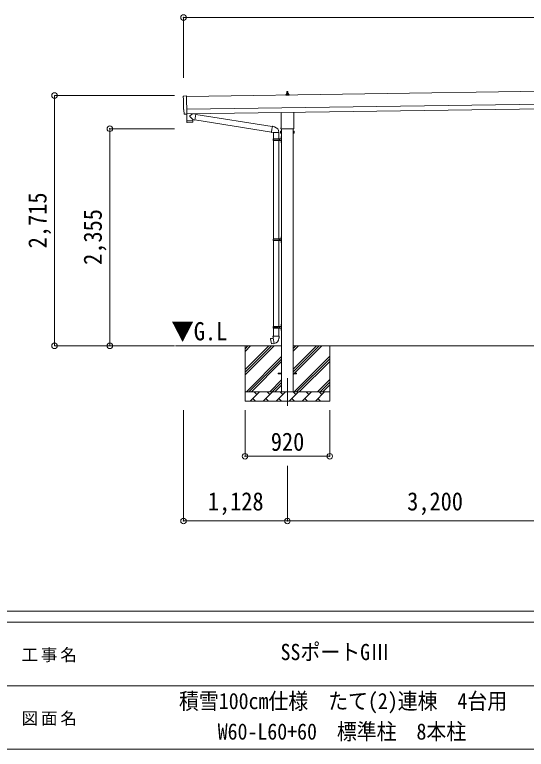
# Model space of a CAD drawing. Units: millimetres at full size, sheet at 1:60. Extents: x -16864 to 16864, y -11640 to 11640.
# Drawn here: x -814 to 4740, y -11640 to -3669 of the extents above; entities that cross this region are included whole.
import ezdxf
from ezdxf.enums import TextEntityAlignment as Align

# ---------------------------------------------------------------- set-up
doc = ezdxf.new("R2010")
doc.units = ezdxf.units.MM
doc.header["$LTSCALE"] = 60
doc.header["$PDMODE"] = 32
doc.header["$PDSIZE"] = 60
doc.linetypes.add('CHAIN1', pattern=[8, 5, -1, 1, -1])
for name, color, linetype, lineweight in [('0-1_Defpoints', 7, 'CHAIN1', 9), ('0-2_TEXT1', 4, 'Continuous', 9), ('0-3_SHAPE', 7, 'Continuous', 9), ('0-7_PARTS2', 7, 'Continuous', 9), ('0-8_TABLE1', 6, 'Continuous', 9), ('0-9_DIM1', 7, 'Continuous', 9), ('F-0', 7, 'Continuous', 9)]:
    doc.layers.add(name, color=color, linetype=linetype, lineweight=lineweight)
doc.styles.add('ＭＳ ゴシック', font='')
doc.styles.get('ＭＳ ゴシック').set_extended_font_data('MS Gothic')

msp = doc.modelspace()

# ---------------------------------------------------------------- linework, layer by layer
at = {"layer": '0-1_Defpoints'}
msp.add_line((2146.57, -7611.46), (2146.57, -7960.46), dxfattribs=at)
at = {"layer": '0-2_TEXT1'}
for p, q in [((6786.63, -4473.76), (1051.17, -4555.7)), ((2128.62, -4542.7), (2128.62, -4534.98)), ((2165.12, -4542.7), (2128.62, -4542.7)), ((2129.01, -4534.2), (2164.74, -4534.2)), ((2129.39, -4534.01), (2136.11, -4532.38)), ((2136.49, -4532.2), (2157.26, -4532.2)), ((2136.87, -4531.41), (2136.87, -4527.2)), ((2137.87, -4527.2), (2155.87, -4527.2)), ((2140.87, -4527.2), (2141.6, -4503.67)), ((2142.6, -4502.7), (2151.15, -4502.7)), ((2152.15, -4503.67), (2152.87, -4527.2)), ((2156.87, -4531.41), (2156.87, -4527.2)), ((2164.36, -4534.01), (2157.64, -4532.38)), ((2165.12, -4542.7), (2165.12, -4534.98)), ((1053.17, -4695.68), (6788.63, -4613.75)), ((1053.88, -4745.68), (6789.35, -4663.74)), ((1034.31, -4749.73), (1027.38, -4749.46)), ((2078.27, -4896.68), (2078.27, -4731.04)), ((2214.87, -4729.09), (2214.87, -4896.68)), ((2072.57, -4934.96), (2073.33, -4933.64)), ((2072.57, -4934.96), (2072.57, -4951.96)), ((2079.57, -4938.55), (2073.33, -4938.55)), ((2076.57, -4905.46), (2076.57, -4899.96)), ((2214.5, -4908.96), (2078.63, -4908.96)), ((2084.07, -4908.96), (2084.07, -7761.46)), ((2209.07, -7761.46), (2209.07, -4908.96)), ((2213.57, -4938.55), (2219.81, -4938.55)), ((2216.57, -4899.96), (2216.57, -4905.46)), ((2220.57, -4934.96), (2219.81, -4933.64)), ((2220.57, -4934.96), (2220.57, -4951.96)), ((2072.57, -4951.96), (2073.33, -4953.27)), ((2079.57, -4948.36), (2073.33, -4948.36)), ((2079.57, -4953.27), (2073.33, -4953.27)), ((2082.07, -4952.66), (2079.57, -4952.66)), ((2211.07, -4952.66), (2213.57, -4952.66)), ((2213.57, -4948.36), (2219.81, -4948.36)), ((2213.57, -4953.27), (2219.81, -4953.27)), ((2220.57, -4951.96), (2219.81, -4953.27)), ((2046.57, -7556.96), (2084.07, -7556.96)), ((2046.57, -7565.96), (2046.57, -7556.96)), ((2046.57, -7556.96), (2084.07, -7556.96)), ((2046.57, -7565.96), (2046.57, -7556.96)), ((2046.57, -7565.96), (2084.07, -7565.96)), ((2046.57, -7565.96), (2084.07, -7565.96)), ((2209.07, -7556.96), (2246.57, -7556.96)), ((2209.07, -7556.96), (2246.57, -7556.96)), ((2209.07, -7565.96), (2246.57, -7565.96)), ((2209.07, -7565.96), (2246.57, -7565.96)), ((2246.57, -7565.96), (2246.57, -7556.96)), ((2246.57, -7565.96), (2246.57, -7556.96))]:
    msp.add_line(p, q, dxfattribs=at)
for points in [[(1019.55, -4552.71), (1051.1, -4550.61), (1053.92, -4748.44)], [(1024.5, -4746.51), (1023.83, -4699.49), (1023.23, -4699.5)], [(1035.05, -4749.44), (1035.7, -4748.8), (1053.94, -4749.45)], [(2079.57, -4953.27), (2079.57, -4933.64), (2073.33, -4933.64)], [(2079.57, -4952.66), (2079.57, -4934.26), (2082.07, -4934.26)], [(2213.57, -4952.66), (2213.57, -4934.26), (2211.07, -4934.26)], [(2213.57, -4953.27), (2213.57, -4933.64), (2219.81, -4933.64)]]:
    msp.add_lwpolyline(points, dxfattribs=at)
for points in [[(2082.07, -4953.96), (2082.07, -4932.96), (2084.07, -4932.96), (2084.07, -4953.96)], [(2211.07, -4953.96), (2211.07, -4932.96), (2209.07, -4932.96), (2209.07, -4953.96)]]:
    msp.add_lwpolyline(points, close=True, dxfattribs=at)
for centre, radius, start, end in [((2129.62, -4534.98), 1, 103.62699, 180), ((2135.87, -4531.41), 1, 283.62699, 0), ((2140.96, -4527.83), 4.13, 90, 171.17633), ((2137.87, -4528.2), 1, 90, 180), ((2142.6, -4503.7), 1, 90, 178.60509), ((2150.21, -4527.2), 4.83, 133.60282, 180), ((2143.54, -4527.2), 4.83, 0, 46.39718), ((2151.15, -4503.7), 1, 1.39491, 90), ((2152.79, -4527.83), 4.13, 8.82367, 90), ((2155.87, -4528.2), 1, 0, 90), ((2157.87, -4531.41), 1, 180, 256.37301), ((2164.12, -4534.98), 1, 0, 76.37301), ((2076.91, -4936.09), 4.34, 145.61575, 214.38425), ((2088.81, -4943.46), 16.24, 162.41205, 197.58795), ((2080.57, -4899.96), 4, 125.09963, 180), ((2080.57, -4905.46), 4, 180, 194.47751), ((2080.57, -4905.46), 4, 194.47751, 241.04498), ((2212.57, -4905.46), 4, 298.95502, 345.52249), ((2212.57, -4899.96), 4, 0, 54.90037), ((2212.57, -4905.46), 4, 345.52249, 0), ((2216.22, -4936.09), 4.34, 325.61575, 34.38425), ((2204.33, -4943.46), 16.24, 342.41205, 17.58795), ((2076.91, -4950.82), 4.34, 145.61575, 214.38425), ((2216.22, -4950.82), 4.34, 325.61575, 34.38425)]:
    msp.add_arc(centre, radius, start, end, dxfattribs=at)
for centre, major_axis, ratio, start_param, end_param in [((1019.75, -4555.71), (-3, -0.04), 0.99863, 4.7647489, 6.2979817), ((-3744.62, -4694.2), (4762.89, 68.04), 0.99863, 6.2686928, 6.2979817), ((1023.17, -4695.1), (-4.41, -0.06), 0.99863, 6.2686928, 7.8539816), ((1027.5, -4746.46), (-2.15, -2.1), 0.9974, 5.5252311, 7.0411395), ((1034.35, -4748.73), (-0.717, -0.7), 0.9974, 0.7579542, 1.5707963)]:
    msp.add_ellipse(centre, major_axis=major_axis, ratio=ratio, start_param=start_param, end_param=end_param, dxfattribs=at)
at = {"layer": '0-3_SHAPE'}
for p, q in [((2084.07, -7261.46), (930.12, -7261.46)), ((1686.57, -7261.46), (1686.57, -7861.46)), ((1686.57, -7293.66), (1718.77, -7261.46)), ((1686.57, -7519.94), (1945.05, -7261.46)), ((1686.57, -7548.22), (1973.33, -7261.46)), ((1686.57, -7576.51), (2001.62, -7261.46)), ((1686.57, -7321.95), (1747.06, -7261.46)), ((1686.57, -7265.38), (1690.49, -7261.46)), ((5284.07, -7261.46), (2209.07, -7261.46)), ((2209.07, -7290.28), (2237.89, -7261.46)), ((2209.07, -7318.57), (2266.18, -7261.46)), ((2209.07, -7573.12), (2520.73, -7261.46)), ((2209.07, -7516.55), (2464.17, -7261.46)), ((2209.07, -7544.84), (2492.45, -7261.46)), ((2606.57, -7261.46), (2606.57, -7861.46)), ((1701.57, -7759.5), (2084.07, -7377)), ((1727.89, -7761.46), (2084.07, -7405.28)), ((2218.72, -7761.46), (2606.57, -7373.61)), ((2247.01, -7761.46), (2606.57, -7401.9)), ((1756.18, -7761.46), (2084.07, -7433.57)), ((2275.29, -7761.46), (2606.57, -7430.18)), ((1954.17, -7761.46), (2084.07, -7631.55)), ((2473.28, -7761.46), (2606.57, -7628.17)), ((1982.45, -7761.46), (2084.07, -7659.84)), ((2010.73, -7761.46), (2084.07, -7688.12)), ((2501.57, -7761.46), (2606.57, -7656.46)), ((2529.85, -7761.46), (2606.57, -7684.74)), ((1686.57, -7761.46), (2606.57, -7761.46)), ((1743.01, -7861.46), (1843.01, -7761.46)), ((1814.46, -7790.01), (1785.91, -7761.46)), ((1884.43, -7861.46), (1984.43, -7761.46)), ((1955.88, -7790.01), (1927.33, -7761.46)), ((2025.86, -7861.46), (2125.86, -7761.46)), ((2097.3, -7790.01), (2068.75, -7761.46)), ((2167.28, -7861.46), (2267.28, -7761.46)), ((2238.72, -7790.01), (2210.17, -7761.46)), ((2308.7, -7861.46), (2408.7, -7761.46)), ((2380.14, -7790.01), (2351.59, -7761.46)), ((2450.12, -7861.46), (2550.12, -7761.46)), ((2521.57, -7790.01), (2493.01, -7761.46)), ((2606.57, -7861.46), (1686.57, -7861.46)), ((1771.57, -7832.9), (1800.12, -7861.46)), ((1912.99, -7832.9), (1941.54, -7861.46)), ((2054.41, -7832.9), (2082.96, -7861.46)), ((2195.83, -7832.9), (2224.38, -7861.46)), ((2337.25, -7832.9), (2365.81, -7861.46)), ((2478.67, -7832.9), (2507.23, -7861.46))]:
    msp.add_line(p, q, dxfattribs=at)
at = {"layer": '0-8_TABLE1'}
for p, q in [((1018.57, -3698.82), (1018.57, -4353.15)), ((12877.57, -3698.82), (1018.57, -3698.82)), ((-381.43, -4546.16), (919.26, -4546.16)), ((-381.43, -4546.16), (-381.43, -7261.46)), ((218.57, -4906.46), (919.26, -4906.46)), ((218.57, -4906.46), (218.57, -7261.46)), ((-381.43, -7261.46), (919.26, -7261.46)), ((1018.26, -9162.46), (1018.26, -7960.46)), ((1686.57, -8460.46), (1686.57, -7960.46)), ((2606.57, -8460.46), (2606.57, -7960.46)), ((1686.57, -8460.46), (2606.57, -8460.46)), ((2146.57, -9162.46), (2146.57, -8562.46)), ((2146.57, -9162.46), (1018.26, -9162.46)), ((5346.57, -9162.46), (2146.57, -9162.46))]:
    msp.add_line(p, q, dxfattribs=at)
for p in [(1018.57, -3698.82), (1018.57, -3698.82), (-381.43, -4546.16), (218.57, -4906.46), (-381.43, -7261.46), (218.57, -7261.46), (1686.57, -8460.46), (2606.57, -8460.46), (1018.26, -9162.46), (2146.57, -9162.46)]:
    msp.add_point(p, dxfattribs=at)
at = {"layer": '0-9_DIM1'}
for p, q in [((1053.92, -4748.44), (1053.94, -4749.45)), ((1118.38, -4807.75), (1087.5, -4774.64)), ((1115.33, -4744.8), (1087.68, -4767.31)), ((1152.95, -4748.81), (1127.11, -4744.63)), ((1152.95, -4748.81), (1142.79, -4811.69)), ((1152.65, -4750.64), (1983, -4882.84)), ((1054.57, -4821.68), (1054.98, -4834.72)), ((1115.56, -4836.81), (1058.03, -4837.63)), ((1059.05, -4820.61), (1059.09, -4821.61)), ((1114.05, -4819.83), (1114.04, -4820.83)), ((1118.38, -4807.75), (1142.79, -4811.69)), ((1118.38, -4807.75), (1118.55, -4819.76)), ((1143.08, -4809.87), (1972.58, -4941.94)), ((1972.26, -4943.76), (1977.79, -4912.39)), ((1983.32, -4881.03), (1977.79, -4912.39)), ((1983.32, -4881.03), (1984.47, -4879.05)), ((1984.47, -4879.05), (1988.03, -4879.67)), ((1988.03, -4879.67), (1988.44, -4882.02)), ((2002.96, -4884.84), (2004.64, -4886.47)), ((2004.64, -4886.47), (2006.76, -4886.92)), ((1972.26, -4943.76), (1972.66, -4946.01)), ((1972.26, -4943.76), (1977.41, -4944.58)), ((1972.66, -4946.01), (1976.22, -4946.64)), ((1976.22, -4946.64), (1977.41, -4944.58)), ((1977.41, -4944.58), (1992.02, -4946.89)), ((1991.07, -5017.59), (2041.4, -5017.59)), ((1992.02, -4946.89), (1994.22, -4945.91)), ((1992.07, -5015.59), (2078.07, -5015.59)), ((1992.07, -5015.59), (1992.07, -5017.59)), ((2054.52, -4946.3), (1993.34, -4946.3)), ((1994.07, -4946.3), (1994.07, -5015.59)), ((1994.07, -5015.38), (1994.07, -6102.46)), ((2051.07, -5015.59), (2051.07, -5020.09)), ((2051.07, -5020.09), (2053.07, -5020.09)), ((2053.07, -5020.09), (2053.07, -5024.59)), ((2054.07, -4946.3), (2054.07, -5015.59)), ((2054.07, -5015.38), (2054.07, -6102.46)), ((2059.07, -5015.59), (2059.07, -5024.59)), ((2059.07, -5020.09), (2062.07, -5020.09)), ((2062.07, -5020.09), (2062.07, -5024.59)), ((2077.76, -4998.45), (2079.81, -4999.44)), ((2079.03, -4996.44), (2079.67, -4996.44)), ((2079.03, -4996.44), (2079.03, -5004.74)), ((2079.03, -5004.74), (2079.67, -5004.74)), ((2079.67, -4996.44), (2079.67, -5004.74)), ((2079.67, -4996.44), (2080.07, -4996.84)), ((2079.67, -5004.74), (2080.07, -5004.34)), ((2079.81, -4999.44), (2080.42, -5000.59)), ((2080.07, -4992.59), (2083.07, -4991.09)), ((2080.07, -4992.59), (2080.07, -5024.59)), ((2080.07, -4996.84), (2080.07, -5004.34)), ((2083.07, -4991.09), (2083.07, -5024.59)), ((2083.07, -4991.09), (2084.07, -4991.09)), ((2084.07, -4991.09), (2084.07, -5024.59)), ((1991.07, -5031.59), (2041.4, -5031.59)), ((1992.07, -5033.59), (1992.07, -5031.59)), ((1992.07, -5033.59), (2078.07, -5033.59)), ((2051.07, -5033.59), (2051.07, -5029.09)), ((2051.07, -5029.09), (2053.07, -5029.09)), ((2053.07, -5029.09), (2053.07, -5024.59)), ((2059.07, -5033.59), (2059.07, -5024.59)), ((2059.07, -5029.09), (2062.07, -5029.09)), ((2062.07, -5029.09), (2062.07, -5024.59)), ((2077.76, -5046.45), (2079.81, -5047.44)), ((2079.03, -5044.44), (2079.67, -5044.44)), ((2079.03, -5044.44), (2079.03, -5052.74)), ((2079.03, -5052.74), (2079.67, -5052.74)), ((2079.67, -5044.44), (2079.67, -5052.74)), ((2079.67, -5044.44), (2080.07, -5044.84)), ((2079.67, -5052.74), (2080.07, -5052.34)), ((2079.81, -5047.44), (2080.42, -5048.59)), ((2080.07, -5056.59), (2080.07, -5024.59)), ((2080.07, -5044.84), (2080.07, -5052.34)), ((2080.07, -5056.59), (2083.07, -5058.09)), ((2083.07, -5058.09), (2083.07, -5024.59)), ((2083.07, -5058.09), (2084.07, -5058.09)), ((2084.07, -5058.09), (2084.07, -5024.59)), ((1993.57, -6104.46), (2043.9, -6104.46)), ((1993.57, -6118.46), (2043.9, -6118.46)), ((1994.07, -6120.45), (1994.07, -7052.46)), ((1994.57, -6102.46), (1994.57, -6104.46)), ((1994.57, -6102.46), (2078.07, -6102.46)), ((1994.57, -6120.46), (1994.57, -6118.46)), ((1994.57, -6120.46), (2078.07, -6120.46)), ((2053.57, -6102.46), (2053.57, -6106.96)), ((2053.57, -6106.96), (2055.57, -6106.96)), ((2053.57, -6120.46), (2053.57, -6115.96)), ((2053.57, -6115.96), (2055.57, -6115.96)), ((2054.07, -6120.45), (2054.07, -7052.46)), ((2055.57, -6106.96), (2055.57, -6111.46)), ((2055.57, -6115.96), (2055.57, -6111.46)), ((2061.57, -6102.46), (2061.57, -6111.46)), ((2061.57, -6106.96), (2064.57, -6106.96)), ((2061.57, -6120.46), (2061.57, -6111.46)), ((2061.57, -6115.96), (2064.57, -6115.96)), ((2064.57, -6106.96), (2064.57, -6111.46)), ((2064.57, -6115.96), (2064.57, -6111.46)), ((2077.76, -6085.31), (2079.81, -6086.31)), ((2077.76, -6133.31), (2079.81, -6134.31)), ((2079.03, -6083.31), (2079.67, -6083.31)), ((2079.03, -6083.31), (2079.03, -6091.61)), ((2079.03, -6091.61), (2079.67, -6091.61)), ((2079.03, -6131.31), (2079.67, -6131.31)), ((2079.03, -6131.31), (2079.03, -6139.61)), ((2079.67, -6083.31), (2079.67, -6091.61)), ((2079.67, -6083.31), (2080.07, -6083.71)), ((2079.67, -6091.61), (2080.07, -6091.21)), ((2079.67, -6131.31), (2079.67, -6139.61)), ((2079.67, -6131.31), (2080.07, -6131.71)), ((2079.81, -6086.31), (2080.42, -6087.46)), ((2079.81, -6134.31), (2080.42, -6135.46)), ((2080.07, -6079.46), (2083.07, -6077.96)), ((2080.07, -6079.46), (2080.07, -6111.46)), ((2080.07, -6083.71), (2080.07, -6091.21)), ((2080.07, -6143.46), (2080.07, -6111.46)), ((2080.07, -6131.71), (2080.07, -6139.21)), ((2083.07, -6077.96), (2083.07, -6111.46)), ((2083.07, -6077.96), (2084.07, -6077.96)), ((2083.07, -6144.96), (2083.07, -6111.46)), ((2084.07, -6077.96), (2084.07, -6111.46)), ((2084.07, -6144.96), (2084.07, -6111.46)), ((2079.03, -6139.61), (2079.67, -6139.61)), ((2079.67, -6139.61), (2080.07, -6139.21)), ((2080.07, -6143.46), (2083.07, -6144.96)), ((2083.07, -6144.96), (2084.07, -6144.96)), ((1991.07, -7054.46), (2041.4, -7054.46)), ((1991.07, -7068.46), (2041.4, -7068.46)), ((1992.07, -7052.46), (2078.07, -7052.46)), ((1992.07, -7052.46), (1992.07, -7054.46)), ((1992.07, -7070.46), (1992.07, -7068.46)), ((1992.07, -7070.46), (2078.07, -7070.46)), ((1994.07, -7070.46), (1994.07, -7155.38)), ((2051.07, -7052.46), (2051.07, -7056.96)), ((2051.07, -7056.96), (2053.07, -7056.96)), ((2051.07, -7070.46), (2051.07, -7065.96)), ((2051.07, -7065.96), (2053.07, -7065.96)), ((2053.07, -7056.96), (2053.07, -7061.46)), ((2053.07, -7065.96), (2053.07, -7061.46)), ((2054.07, -7070.46), (2054.07, -7155.38)), ((2059.07, -7052.46), (2059.07, -7061.46)), ((2059.07, -7056.96), (2062.07, -7056.96)), ((2059.07, -7070.46), (2059.07, -7061.46)), ((2059.07, -7065.96), (2062.07, -7065.96)), ((2062.07, -7056.96), (2062.07, -7061.46)), ((2062.07, -7065.96), (2062.07, -7061.46)), ((2077.76, -7035.31), (2079.81, -7036.31)), ((2077.76, -7083.31), (2079.81, -7084.31)), ((2079.03, -7033.31), (2079.67, -7033.31)), ((2079.03, -7033.31), (2079.03, -7041.61)), ((2079.03, -7041.61), (2079.67, -7041.61)), ((2079.03, -7081.31), (2079.67, -7081.31)), ((2079.03, -7081.31), (2079.03, -7089.61)), ((2079.03, -7089.61), (2079.67, -7089.61)), ((2079.67, -7033.31), (2079.67, -7041.61)), ((2079.67, -7033.31), (2080.07, -7033.71)), ((2079.67, -7041.61), (2080.07, -7041.21)), ((2079.67, -7081.31), (2079.67, -7089.61)), ((2079.67, -7081.31), (2080.07, -7081.71)), ((2079.67, -7089.61), (2080.07, -7089.21)), ((2079.81, -7036.31), (2080.42, -7037.46)), ((2079.81, -7084.31), (2080.42, -7085.46)), ((2080.07, -7029.46), (2083.07, -7027.96)), ((2080.07, -7029.46), (2080.07, -7061.46)), ((2080.07, -7033.71), (2080.07, -7041.21)), ((2080.07, -7093.46), (2080.07, -7061.46)), ((2080.07, -7081.71), (2080.07, -7089.21)), ((2080.07, -7093.46), (2083.07, -7094.96)), ((2083.07, -7027.96), (2083.07, -7061.46)), ((2083.07, -7027.96), (2084.07, -7027.96)), ((2083.07, -7094.96), (2083.07, -7061.46)), ((2084.07, -7027.96), (2084.07, -7061.46)), ((2084.07, -7094.96), (2084.07, -7061.46)), ((1992.22, -7155.38), (1990.07, -7156.17)), ((1990.07, -7156.17), (1990.07, -7159.78)), ((1990.07, -7159.78), (1992.31, -7160.6)), ((1992.22, -7155.38), (2024.07, -7155.38)), ((1992.22, -7155.38), (1992.31, -7160.6)), ((1992.31, -7160.6), (1992.57, -7175.38)), ((2055.92, -7155.38), (2024.07, -7155.38)), ((2058.07, -7159.78), (2055.83, -7160.6)), ((2055.92, -7155.38), (2058.07, -7156.17)), ((2058.07, -7156.17), (2058.07, -7159.78)), ((2083.07, -7094.96), (2084.07, -7094.96)), ((1965.61, -7183.84), (1964.8, -7185)), ((1964.8, -7185), (1974.42, -7239.56)), ((1993.47, -7178.59), (1965.61, -7183.84)), ((1978.35, -7181.23), (1978.14, -7181.47)), ((1988.44, -7238.47), (1988.16, -7238.32)), ((1992.57, -7175.38), (1993.92, -7177.38)), ((2003.83, -7235.88), (1993.7, -7178.41)), ((1993.72, -7177.59), (1993.72, -7178.29)), ((1993.92, -7177.38), (1993.88, -7177.39)), ((2004.13, -7236.64), (2003.89, -7235.98)), ((2054.25, -7177.33), (2054.18, -7179.49)), ((2055.57, -7175.38), (2054.25, -7177.33))]:
    msp.add_line(p, q, dxfattribs=at)
for points in [[(1053.54, -4749.43), (1054.55, -4820.68), (1118.55, -4819.76)], [(1118.52, -4833.82), (1118.56, -4820.76), (1054.57, -4821.68)], [(1983.32, -4881.03), (1988.44, -4882.02), (2002.96, -4884.84)], [(2077.76, -5002.74), (2079.81, -5001.74), (2080.42, -5000.59)], [(2077.76, -5050.74), (2079.81, -5049.74), (2080.42, -5048.59)], [(2077.76, -6089.6), (2079.81, -6088.61), (2080.42, -6087.46)], [(2077.76, -6137.6), (2079.81, -6136.61), (2080.42, -6135.46)], [(2077.76, -7039.6), (2079.81, -7038.61), (2080.42, -7037.46)], [(2077.76, -7087.6), (2079.81, -7086.61), (2080.42, -7085.46)], [(2055.92, -7155.38), (2055.83, -7160.6), (2055.57, -7175.38)], [(2003.56, -7235.79), (1975.58, -7240.39), (1974.42, -7239.56)], [(1980.59, -7181.01), (1980.31, -7180.86), (1978.35, -7181.23)], [(1990.63, -7237.91), (1990.42, -7238.15), (1988.44, -7238.47)]]:
    msp.add_lwpolyline(points, dxfattribs=at)
for centre, radius, start, end in [((1090.99, -4771.06), 5, 131.47396, 225.79244), ((1057.98, -4834.63), 3, 181.81845, 270.86677), ((1115.52, -4833.81), 3, 270.81845, 359.81845), ((1994.22, -4945.91), 60.3, 359.62495, 78), ((2039.82, -5024.59), 49.25, 171.82876, 180.00002), ((2041.4, -5015.59), 2, 270, 359.99998), ((2083.36, -5000.59), 6, 136.21765, 223.78235), ((2078.07, -5013.59), 2, 270, 359.99998), ((2039.82, -5024.59), 49.25, 180.00002, 188.17127), ((2041.4, -5033.59), 2, 0.00005, 90.00004), ((2083.36, -5048.59), 6, 136.21765, 223.78235), ((2078.07, -5035.59), 2, 0.00005, 90.00004), ((2042.32, -6111.46), 49.25, 171.82876, 180.00002), ((2042.32, -6111.46), 49.25, 180.00002, 188.17127), ((2043.9, -6102.46), 2, 270, 359.99998), ((2043.9, -6120.46), 2, 0.00005, 90.00004), ((2083.36, -6087.46), 6, 136.21765, 223.78235), ((2083.36, -6135.46), 6, 136.21765, 223.78235), ((2078.07, -6100.46), 2, 270, 359.99998), ((2078.07, -6122.46), 2, 0.00005, 90.00004), ((2039.82, -7061.46), 49.25, 171.82876, 180.00002), ((2039.82, -7061.46), 49.25, 180.00002, 188.17127), ((2041.4, -7052.46), 2, 270, 359.99998), ((2041.4, -7070.46), 2, 0.00005, 90.00004), ((2083.36, -7037.46), 6, 136.21765, 223.78235), ((2083.36, -7085.46), 6, 136.21765, 223.78235), ((2078.07, -7050.46), 2, 270, 359.99998), ((2078.07, -7072.46), 2, 0.00005, 90.00004), ((1993.42, -7178.29), 0.3, 280.66842, 0), ((1993.92, -7177.59), 0.2, 100, 180), ((2003.61, -7236.08), 0.3, 20, 99.33158), ((2004.32, -7236.58), 0.2, 200, 279.96938), ((1993.92, -7177.38), 60.3, 279.96938, 358)]:
    msp.add_arc(centre, radius, start, end, dxfattribs=at)
at = {"layer": 'F-0', "color": 5, "lineweight": 5}
for p, q in [((-16864.12, -10140), (16015.88, -10140)), ((-16864.12, -10260), (10682.37, -10260)), ((-6897.63, -10950), (5402.37, -10950)), ((-16864.12, -11640), (16015.88, -11640))]:
    msp.add_line(p, q, dxfattribs=at)

# ---------------------------------------------------------------- texts
at = {"layer": '0-7_PARTS2', "style": 'ＭＳ ゴシック', "width": 0.9}
msp.add_text('▼G.L', height=197.9, dxfattribs=at).set_placement((887.4, -7261.74), align=Align.BOTTOM_LEFT)
at = {"layer": '0-8_TABLE1', "color": 7, "style": 'ＭＳ ゴシック', "width": 0.9}
for s, p in [('2,715', (-408.93, -6203.81)), ('2,355', (191.07, -6383.96))]:
    msp.add_text(s, height=197.9, rotation=90, dxfattribs=at).set_placement(p, align=Align.BOTTOM_LEFT)
for s, p in [('920', (1966.57, -8460.46)), ('1,128', (1282.41, -9107.46)), ('3,200', (3446.57, -9107.46))]:
    msp.add_text(s, height=197.9, dxfattribs=at).set_placement(p, align=Align.BOTTOM_LEFT)
at = {"layer": 'F-0', "style": 'ＭＳ ゴシック', "width": 0.9}
for s, p in [('SSポートGⅢ ', (2072.37, -10725)), ('積雪100cm仕様\u3000たて(2)連棟\u30004台用', (969.87, -11256.91)), ('W60-L60+60\u3000標準柱\u30008本柱', (1389.87, -11587.74))]:
    msp.add_text(s, height=176, dxfattribs=at).set_placement(p, align=Align.BOTTOM_LEFT)
at = {"layer": 'F-0', "char_height": 132, "attachment_point": 7, "style": 'ＭＳ ゴシック'}
for s, insert in [('\\T1.17;工事名', (-739.42, -10695)), ('\\T1.17;図面名', (-739.42, -11385))]:
    msp.add_mtext(s, dxfattribs=dict(at, insert=insert))

doc.saveas('drawing.dxf')
